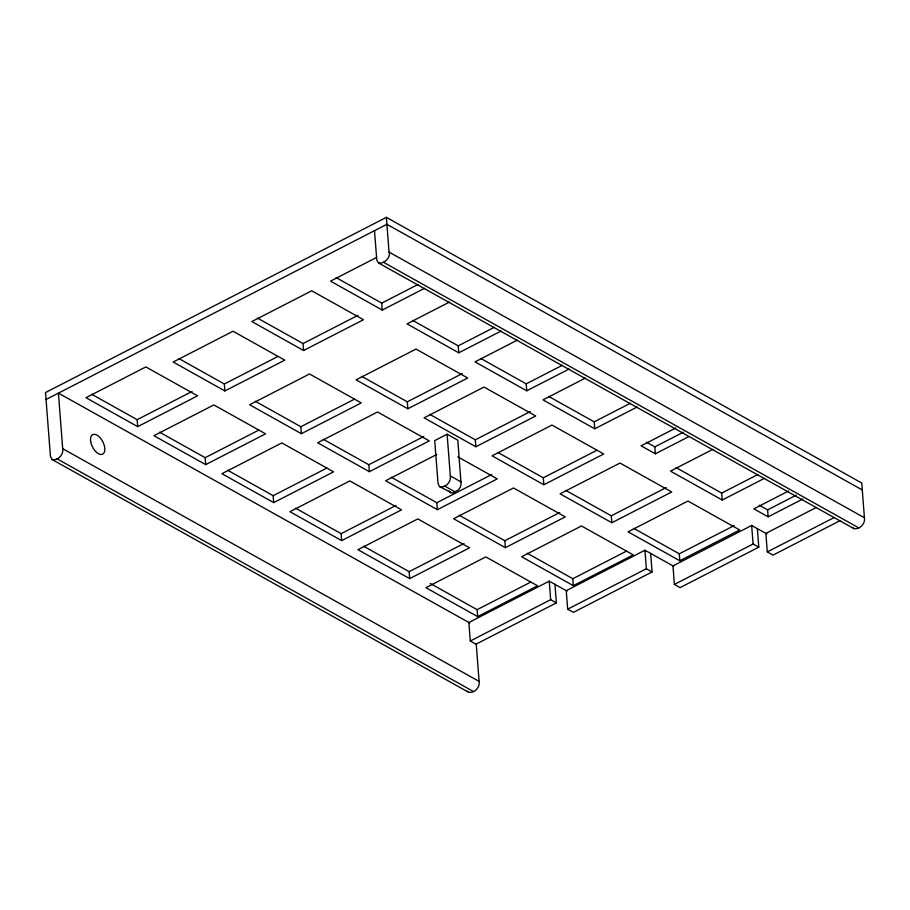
<?xml version="1.0" encoding="UTF-8"?>
<svg xmlns="http://www.w3.org/2000/svg" width="910" height="910" viewBox="0 0 910 910"><rect width="100%" height="100%" fill="white"/><g stroke="black" fill="none" stroke-linecap="round" stroke-linejoin="round"><path stroke-width="1.36" d="M374.51 230.685L376.649 258.463C377.229 268.985 391.891 259.202 389.048 252.093L386.375 217.365L45.5 392.54L50.459 456.49L52.2 459.573L468.616 692.283C474.36 693.5 480.275 687.198 479.115 681.397L476.226 643.882M52.2 459.573C57.944 460.801 63.859 454.488 62.699 448.687L58.422 393.12L469.878 623.054M439.826 486.804C445.57 488.022 451.485 481.72 450.325 475.919L447.117 434.229L434.718 440.599L437.994 483.005L439.371 486.486L452.179 493.14L458.481 489.91L460.323 487.203L461.086 484.12L457.821 440.212L447.117 434.229M378.537 262.99L853.921 528.642C859.666 529.859 865.581 523.557 864.42 517.756L861.747 483.017L386.375 217.365M46.035 399.49L386.909 224.315L862.282 489.967M376.683 257.405L330.512 281.133L382.268 310.06L424.697 288.254M91.569 394.201L137.16 419.681L192.067 391.471M137.694 426.631L197.595 395.85L145.839 366.923L85.95 397.704L137.694 426.631L137.16 419.681M178.758 358.517L224.349 383.986L278.005 356.413M257.45 318.068L303.041 343.548L357.948 315.338M336.143 277.63L381.734 303.11L417.917 284.512M224.884 390.936L284.784 360.155L233.028 331.24L173.139 362.021L224.884 390.936L224.349 383.986M303.576 350.498L363.477 319.717L311.721 290.79L251.831 321.571L303.576 350.498L303.041 343.548M449.438 302.075L407.009 323.88L458.765 352.807L501.183 331.001M159.569 432.204L205.16 457.673L258.815 430.1M205.694 464.623L265.583 433.842L213.839 404.927L153.938 435.708L205.694 464.623L205.16 457.673M255.255 401.253L300.846 426.733L354.502 399.16M412.639 320.377L458.23 345.857L494.414 327.259M301.381 433.683L361.27 402.902L309.525 373.976L249.624 404.757L301.381 433.683L300.846 426.733M517.426 340.078L474.997 361.873L526.753 390.799L569.182 368.994M361.725 376.342L407.316 401.822L462.223 373.601M407.851 408.772L467.74 377.991L415.995 349.065L356.094 379.845L407.851 408.772L407.316 401.822M227.557 470.197L273.148 495.677L326.804 468.104M273.683 502.616L333.583 471.835L281.827 442.92L221.926 473.7L273.683 502.616L273.148 495.677M323.243 439.257L368.834 464.737L423.741 436.516M480.628 358.381L526.219 383.849L562.403 365.251M369.369 471.676L429.27 440.895L377.513 411.98L317.624 442.76L369.369 471.676L368.834 464.737M436.777 454.465L385.613 480.753L437.369 509.68L497.258 478.899L457.832 456.854M585.414 378.071L542.997 399.877L594.742 428.792L637.171 406.998M429.713 414.334L475.304 439.814L530.212 411.604M475.839 446.764L535.74 415.984L483.983 387.057L424.094 417.838L475.839 446.764L475.304 439.814M295.545 508.189L341.136 533.669L396.043 505.448M341.671 540.62L401.572 509.839L349.815 480.912L289.926 511.693L341.671 540.62L341.136 533.669M391.243 477.25L436.834 502.729L491.73 474.508M548.616 396.373L594.207 421.853L630.403 403.255M497.713 452.338L543.304 477.807L596.96 450.234M543.839 484.757L603.728 453.976L551.983 425.061L492.082 455.842L543.839 484.757L543.304 477.807M675.789 427.996L641.095 445.832L655.371 453.806L688.824 436.618M363.545 546.182L409.136 571.662L464.032 543.452M646.51 442.214L654.836 446.867L683.342 432.216M409.671 578.612L469.56 547.831L417.815 518.905L357.914 549.685L409.671 578.612L409.136 571.662M459.232 515.242L504.822 540.722L559.73 512.512M505.357 547.672L565.258 516.891L513.502 487.965L453.601 518.745L505.357 547.672L504.822 540.722M712.905 449.312L670.477 471.118L722.233 500.034L764.662 478.239M565.702 490.331L611.292 515.811L666.2 487.589M611.827 522.75L671.728 491.969L619.972 463.053L560.071 493.834L611.827 522.75L611.292 515.811M430.305 583.492L477.124 609.666L530.78 582.082M477.659 616.605L537.56 585.824L485.803 556.909L425.903 587.689L477.659 616.605L477.124 609.666M567.101 591.147L549.242 581.172L468.855 622.474L470.288 641.004L475.998 644.189L556.374 602.886L554.952 584.356M676.107 467.615L721.698 493.095L757.882 474.497M527.22 553.246L572.811 578.714L626.467 551.141M573.346 585.665L633.246 554.884L581.49 525.969L521.601 556.749L573.346 585.665L572.811 578.714M673.809 566.361L644.94 550.231L566.247 590.67L567.669 609.188L573.38 612.385L652.072 571.946L650.65 553.416M470.288 641.004L550.664 599.69L556.374 602.886M788.56 491.025L753.867 508.849L768.142 516.835L802.836 498.998M567.669 609.188L646.362 568.75L652.072 571.946M633.69 528.323L679.281 553.803L734.188 525.593M759.281 505.232L767.608 509.884L796.113 495.233M679.815 560.753L739.716 529.973L687.96 501.046L628.071 531.827L679.815 560.753L679.281 553.803M766.846 533.942L751.66 525.457L672.968 565.895L674.401 584.425L680.111 587.61L758.803 547.172L757.37 528.653M816.395 507.427L765.867 533.396L767.289 551.915L772.999 555.111L839.953 520.702M674.401 584.425L753.093 543.975L758.803 547.172M767.289 551.915L834.242 517.506M389.048 252.093L864.42 517.756M383.383 262.228L858.767 527.88M450.325 475.919L461.029 481.902M444.66 486.042L455.364 492.026M62.699 448.687L479.115 681.397M57.046 458.822L473.45 691.52M853.921 528.642L852.761 527.413M450.53 492.788L449.108 490.99M468.616 692.283L467.444 691.054M767.608 509.884L768.142 516.835M751.66 525.457L753.093 543.975M721.698 493.095L722.233 500.034M654.836 446.867L655.371 453.806M644.94 550.231L646.362 568.75M594.207 421.853L594.742 428.792M549.242 581.172L550.664 599.69M526.219 383.849L526.753 390.799M458.23 345.857L458.765 352.807M436.834 502.729L437.369 509.68M381.734 303.11L382.268 310.06M90.67 441.543A10.943 5.779 62.8 0 0 102.523 454.215A10.943 5.779 62.8 0 0 99.827 437.46A10.943 5.779 62.8 0 0 90.67 441.543"/></g></svg>
